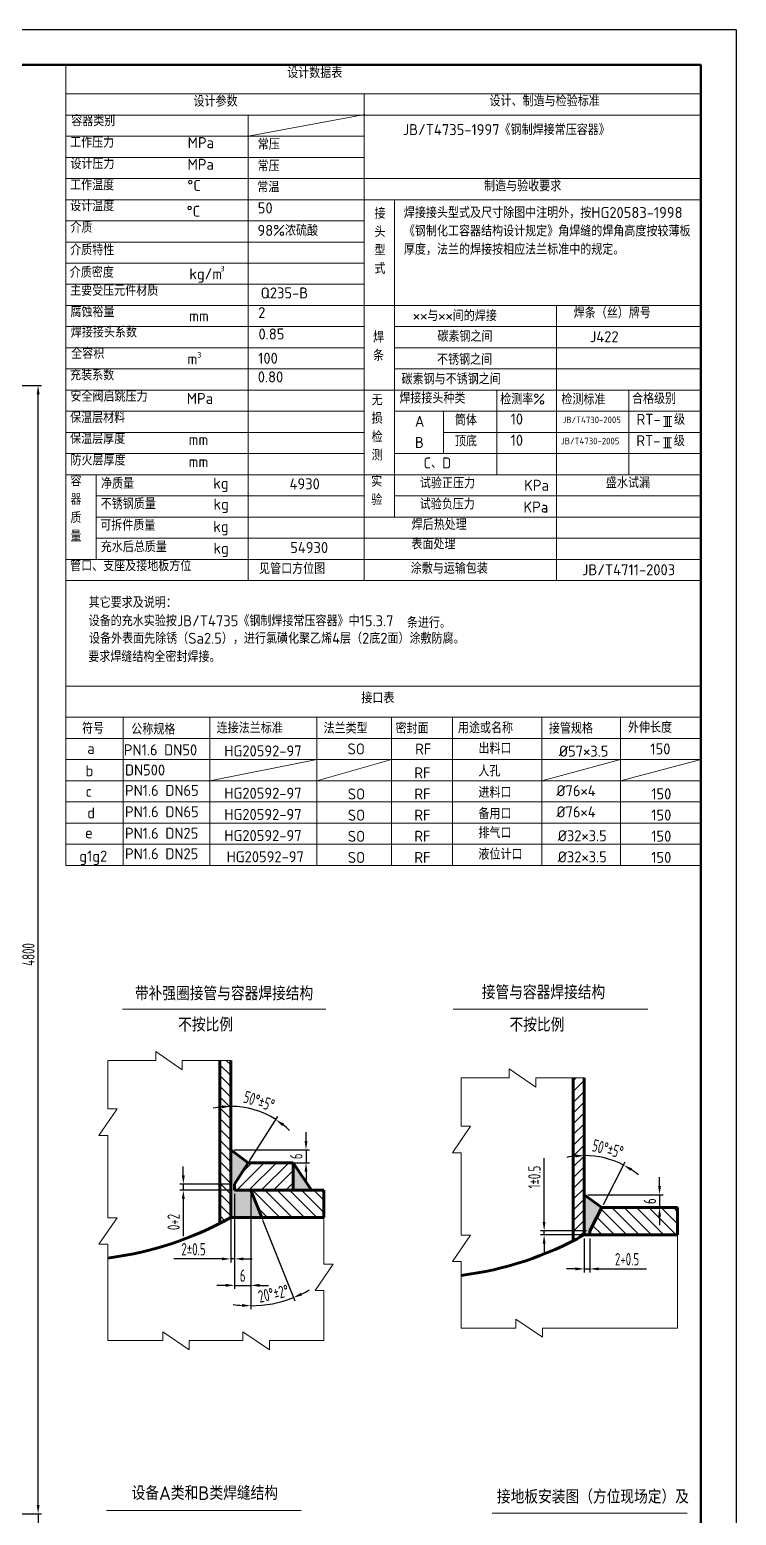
# Model space of a CAD drawing. Header units: millimetres. Extents: x -3106 to 5804, y -5569 to 7046.
# Drawn here: x 2800 to 5804, y 726 to 7046 of the extents above; entities that cross this region are included whole.
import ezdxf

# ---------------------------------------------------------------- set-up
doc = ezdxf.new("R2010")
doc.units = ezdxf.units.MM
doc.layers.add('标注', color=7, linetype='Continuous', lineweight=18)
doc.layers.add('粗实线', color=4, linetype='Continuous', lineweight=70)
doc.styles.add('GB', font='Tssdeng.shx', dxfattribs={"bigfont": 'hztxt.shx'})
doc.styles.add('HGCAD', font='gbenor.shx', dxfattribs={"width": 0.75, "bigfont": 'gbcbig.shx'})
doc.styles.get("Standard").update_dxf_attribs({"font": 'Tssdeng.shx', "bigfont": 'hztxt.shx'})
doc.dimstyles.new('GB', dxfattribs={"dimscale": 5, "dimtxt": 3.5, "dimasz": 2.5, "dimexe": 2.25, "dimexo": 2, "dimtad": 1, "dimdec": 0, "dimtxsty": 'GB', "dimcen": 2.5, "dimadec": 0, "dimazin": 0, "dimtfac": 1, "dimtdec": 0, "dimtmove": 0, "dimatfit": 3, "dimfxl": 0, "dimarcsym": 0})
doc.dimstyles.new('GB$0', dxfattribs={"dimscale": 20, "dimtxt": 3.5, "dimasz": 2.5, "dimexe": 2.25, "dimexo": 2, "dimtad": 1, "dimdec": 0, "dimtxsty": 'GB', "dimcen": 2.5, "dimadec": 0, "dimazin": 0, "dimtfac": 1, "dimtdec": 0, "dimtmove": 0, "dimatfit": 3, "dimfxl": 0, "dimarcsym": 0})
doc.dimstyles.new('GB$2', dxfattribs={"dimscale": 20, "dimtxt": 3.5, "dimasz": 2.5, "dimexe": 2.25, "dimexo": 2, "dimtad": 1, "dimdec": 0, "dimtxsty": 'GB', "dimcen": 2.5, "dimadec": 0, "dimazin": 0, "dimtfac": 1, "dimtdec": 0, "dimtmove": 0, "dimatfit": 3, "dimfxl": 0, "dimarcsym": 0})

# ---------------------------------------------------------------- blocks, each defined once
blk = doc.blocks.new('*D8')
at = {"color": 0, "lineweight": -2}
for p, q in [((2082, 5532.2), (2850.5, 5532.2)), ((2835.5, 769.7), (2835.5, 5494.7)), ((2182, 732.2), (2850.5, 732.2))]:
    blk.add_line(p, q, dxfattribs=at)
at = {"color": 0}
for points in [[(2829.3, 5494.7), (2841.8, 5494.7), (2835.5, 5532.2)], [(2829.3, 769.7), (2841.8, 769.7), (2835.5, 732.2)]]:
    blk.add_solid(points, dxfattribs=at)
at = {"layer": 'Defpoints', "color": 0}
for p in [(2067, 5532.2), (2835.5, 5532.2), (2167, 732.2)]:
    blk.add_point(p, dxfattribs=at)
at = {"color": 0, "insert": (2794.3, 3111.7), "char_height": 52.5, "attachment_point": 5, "rotation": 90, "style": 'HGCAD'}
blk.add_mtext('4800', dxfattribs=at)
blk = doc.blocks.new('*D9')
at = {"color": 0, "lineweight": -2}
for p, q in [((2835.5, 769.7), (2835.5, 807.2)), ((2182, 732.2), (2850.5, 732.2)), ((2835.5, 732.2), (2835.5, 687.2)), ((2182, 687.2), (2850.5, 687.2)), ((2835.5, 649.7), (2835.5, 536.7))]:
    blk.add_line(p, q, dxfattribs=at)
at = {"color": 0}
for points in [[(2829.3, 769.7), (2841.8, 769.7), (2835.5, 732.2)], [(2829.3, 649.7), (2841.8, 649.7), (2835.5, 687.2)]]:
    blk.add_solid(points, dxfattribs=at)
at = {"layer": 'Defpoints', "color": 0}
for p in [(2167, 732.2), (2167, 687.2), (2835.5, 687.2)]:
    blk.add_point(p, dxfattribs=at)
at = {"color": 0, "insert": (2794.3, 574.4), "char_height": 52.5, "attachment_point": 5, "rotation": 90, "style": 'HGCAD'}
blk.add_mtext('10', dxfattribs=at)
blk = doc.blocks.new('*D27')
at = {"color": 0, "lineweight": -2}
for p, q in [((5477.9, 2127.1), (5477.9, 2164.6)), ((5172.7, 2089.6), (5492.9, 2089.6)), ((5477.9, 2089.6), (5477.9, 2035.1)), ((5247.3, 2035.1), (5492.9, 2035.1)), ((5477.9, 1997.6), (5477.9, 1960.1))]:
    blk.add_line(p, q, dxfattribs=at)
at = {"color": 0}
for points in [[(5471.6, 2127.1), (5484.1, 2127.1), (5477.9, 2089.6)], [(5471.6, 1997.6), (5484.1, 1997.6), (5477.9, 2035.1)]]:
    blk.add_solid(points, dxfattribs=at)
at = {"layer": 'Defpoints', "color": 0}
for p in [(5157.7, 2089.6), (5232.3, 2035.1), (5477.9, 2035.1)]:
    blk.add_point(p, dxfattribs=at)
at = {"color": 0, "insert": (5436.6, 2062.3), "char_height": 52.5, "attachment_point": 5, "rotation": 90, "style": 'HGCAD'}
blk.add_mtext('6', dxfattribs=at)
blk = doc.blocks.new('*D28')
at = {"color": 0, "lineweight": -2}
for p, q in [((5157.7, 1903.4), (5157.7, 1759.1)), ((5181.6, 1903.4), (5181.6, 1759.1)), ((5120.2, 1774.1), (5082.7, 1774.1)), ((5157.7, 1774.1), (5181.6, 1774.1)), ((5219.1, 1774.1), (5422.9, 1774.1))]:
    blk.add_line(p, q, dxfattribs=at)
at = {"color": 0}
for points in [[(5120.2, 1780.4), (5120.2, 1767.9), (5157.7, 1774.1)], [(5219.1, 1780.4), (5219.1, 1767.9), (5181.6, 1774.1)]]:
    blk.add_solid(points, dxfattribs=at)
at = {"layer": 'Defpoints', "color": 0}
for p in [(5157.7, 1918.4), (5181.6, 1918.4), (5181.6, 1774.1)]:
    blk.add_point(p, dxfattribs=at)
at = {"color": 0, "insert": (5339.7, 1815.4), "char_height": 52.5, "attachment_point": 5, "style": 'HGCAD'}
blk.add_mtext('2+0.5', dxfattribs=at)
blk = doc.blocks.new('*D29')
at = {"color": 0, "lineweight": -2}
for p, q in [((4987.1, 1974), (4987.1, 2244.8)), ((5166.6, 1936.5), (4972.1, 1936.5)), ((5166.6, 1918.4), (4972.1, 1918.4)), ((4987.1, 1918.4), (4987.1, 1936.5)), ((4987.1, 1880.9), (4987.1, 1843.4))]:
    blk.add_line(p, q, dxfattribs=at)
at = {"color": 0}
for points in [[(4980.8, 1974), (4993.3, 1974), (4987.1, 1936.5)], [(4980.8, 1880.9), (4993.3, 1880.9), (4987.1, 1918.4)]]:
    blk.add_solid(points, dxfattribs=at)
at = {"layer": 'Defpoints', "color": 0}
for p in [(4987.1, 1936.5), (5181.6, 1936.5), (5181.6, 1918.4)]:
    blk.add_point(p, dxfattribs=at)
at = {"color": 0, "insert": (4945.8, 2164.7), "char_height": 52.5, "attachment_point": 5, "rotation": 90, "style": 'HGCAD'}
blk.add_mtext('1%%p0.5', dxfattribs=at)
blk = doc.blocks.new('*D30')
at = {"color": 0, "lineweight": -2}
blk.add_line((5239.2, 2048.4), (5332.1, 2228.9), dxfattribs=at)
for start, end in [(95.87197, 101.74395), (62.76139, 90), (51.01744, 56.88942)]:
    blk.add_arc((5157.7, 1890.1), 366.1, start, end, dxfattribs=at)
at = {"color": 0}
for points in [[(5119.9, 2260.5), (5120.6, 2248), (5157.7, 2256.2)], [(5354.5, 2191.3), (5360.8, 2202.1), (5325.2, 2215.6)]]:
    blk.add_solid(points, dxfattribs=at)
at = {"layer": 'Defpoints', "color": 0}
for p in [(5157.7, 2586.9), (5215.5, 2251.6), (5232.3, 2035.1), (5157.7, 1918.4), (5181.6, 1936.5)]:
    blk.add_point(p, dxfattribs=at)
at = {"color": 0, "insert": (5258.1, 2284.8), "char_height": 52.5, "attachment_point": 5, "rotation": 345.72972, "style": 'HGCAD'}
blk.add_mtext('50%%d%%p5%%D', dxfattribs=at)
blk = doc.blocks.new('*D31')
at = {"color": 0, "lineweight": -2}
for p, q in [((3654.5, 2094), (3654.5, 1801.7)), ((3671.1, 2094), (3671.1, 1801.7)), ((3617, 1816.7), (3413.2, 1816.7)), ((3671.1, 1816.7), (3654.5, 1816.7)), ((3708.6, 1816.7), (3746.1, 1816.7))]:
    blk.add_line(p, q, dxfattribs=at)
at = {"color": 0}
for points in [[(3617, 1822.9), (3617, 1810.4), (3654.5, 1816.7)], [(3708.6, 1822.9), (3708.6, 1810.4), (3671.1, 1816.7)]]:
    blk.add_solid(points, dxfattribs=at)
at = {"layer": 'Defpoints', "color": 0}
for p in [(3654.5, 2109), (3671.1, 2109), (3654.5, 1816.7)]:
    blk.add_point(p, dxfattribs=at)
at = {"color": 0, "insert": (3496.4, 1857.9), "char_height": 52.5, "attachment_point": 5, "style": 'HGCAD'}
blk.add_mtext('2%%p0.5', dxfattribs=at)
blk = doc.blocks.new('*D32')
at = {"color": 0, "lineweight": -2}
for p, q in [((3671.1, 2094), (3671.1, 1689.1)), ((3740, 2094), (3740, 1689.1)), ((3633.6, 1704.1), (3596.1, 1704.1)), ((3671.1, 1704.1), (3740, 1704.1)), ((3777.5, 1704.1), (3815, 1704.1))]:
    blk.add_line(p, q, dxfattribs=at)
at = {"color": 0}
for points in [[(3633.6, 1710.4), (3633.6, 1697.9), (3671.1, 1704.1)], [(3777.5, 1710.4), (3777.5, 1697.9), (3740, 1704.1)]]:
    blk.add_solid(points, dxfattribs=at)
at = {"layer": 'Defpoints', "color": 0}
for p in [(3671.1, 2109), (3740, 2109), (3740, 1704.1)]:
    blk.add_point(p, dxfattribs=at)
at = {"color": 0, "insert": (3705.5, 1745.4), "char_height": 52.5, "attachment_point": 5, "style": 'HGCAD'}
blk.add_mtext('6', dxfattribs=at)
blk = doc.blocks.new('*D33')
at = {"color": 0, "lineweight": -2}
for p, q in [((3974.7, 2317.7), (3974.7, 2355.2)), ((3669.5, 2280.2), (3989.7, 2280.2)), ((3974.7, 2280.2), (3974.7, 2225.6)), ((3744.1, 2225.6), (3989.7, 2225.6)), ((3974.7, 2188.1), (3974.7, 2150.6))]:
    blk.add_line(p, q, dxfattribs=at)
at = {"color": 0}
for points in [[(3968.4, 2317.7), (3980.9, 2317.7), (3974.7, 2280.2)], [(3968.4, 2188.1), (3980.9, 2188.1), (3974.7, 2225.6)]]:
    blk.add_solid(points, dxfattribs=at)
at = {"layer": 'Defpoints', "color": 0}
for p in [(3654.5, 2280.2), (3729.1, 2225.6), (3974.7, 2225.6)]:
    blk.add_point(p, dxfattribs=at)
at = {"color": 0, "insert": (3933.4, 2252.9), "char_height": 52.5, "attachment_point": 5, "rotation": 90, "style": 'HGCAD'}
blk.add_mtext('6', dxfattribs=at)
blk = doc.blocks.new('*D34')
at = {"color": 0, "lineweight": -2}
for p, q in [((3453, 2172.3), (3453, 2209.8)), ((3656.1, 2134.8), (3438, 2134.8)), ((3656.1, 2109), (3438, 2109)), ((3453, 2134.8), (3453, 2109)), ((3453, 2071.5), (3453, 1913.1))]:
    blk.add_line(p, q, dxfattribs=at)
at = {"color": 0}
for points in [[(3446.7, 2172.3), (3459.2, 2172.3), (3453, 2134.8)], [(3446.7, 2071.5), (3459.2, 2071.5), (3453, 2109)]]:
    blk.add_solid(points, dxfattribs=at)
at = {"layer": 'Defpoints', "color": 0}
for p in [(3453, 2109), (3671.1, 2134.8), (3671.1, 2109)]:
    blk.add_point(p, dxfattribs=at)
at = {"color": 0, "insert": (3411.7, 1973.6), "char_height": 52.5, "attachment_point": 5, "rotation": 90, "style": 'HGCAD'}
blk.add_mtext('0+2', dxfattribs=at)
blk = doc.blocks.new('*D35')
at = {"color": 0, "lineweight": -2}
blk.add_line((3737.2, 2238.3), (3854.7, 2421.9), dxfattribs=at)
for start, end in [(57.38986, 90), (96.02936, 102.05873), (45.33113, 51.3605)]:
    blk.add_arc((3654.5, 2109), 356.5, start, end, dxfattribs=at)
at = {"color": 0}
for points in [[(3616.7, 2469.8), (3617.4, 2457.3), (3654.5, 2465.5)], [(3873.5, 2382.4), (3880.8, 2392.5), (3846.6, 2409.3)]]:
    blk.add_solid(points, dxfattribs=at)
at = {"layer": 'Defpoints', "color": 0}
for p in [(3654.5, 2660.8), (3721.7, 2459.1), (3729.1, 2225.6), (3671.1, 2134.8), (3654.5, 1992.3)]:
    blk.add_point(p, dxfattribs=at)
at = {"color": 0, "insert": (3775.3, 2488), "char_height": 52.5, "attachment_point": 5, "rotation": 342.32015, "style": 'HGCAD'}
blk.add_mtext('50%%d%%p5%%d', dxfattribs=at)
blk = doc.blocks.new('*D36')
at = {"color": 0, "lineweight": -2}
for p, q in [((3791.7, 1978.4), (3926.4, 1637.9)), ((3740, 1939.3), (3740, 1602.3))]:
    blk.add_line(p, q, dxfattribs=at)
for start, end in [(270, 291.5935), (295.9647, 300.3359), (261.25759, 265.6288)]:
    blk.add_arc((3740, 2109), 491.7, start, end, dxfattribs=at)
at = {"color": 0}
for points in [[(3957.7, 1661.2), (3952.7, 1672.7), (3920.9, 1651.8)], [(3702.7, 1625), (3702.3, 1612.5), (3740, 1617.3)]]:
    blk.add_solid(points, dxfattribs=at)
at = {"layer": 'Defpoints', "color": 0}
for p in [(3740, 2109), (3740, 2109), (3786.1, 1992.3), (3740, 1954.3), (3801.6, 1621.2)]:
    blk.add_point(p, dxfattribs=at)
at = {"color": 0, "insert": (3836.4, 1669), "char_height": 52.5, "attachment_point": 5, "rotation": 12.35819, "style": 'HGCAD'}
blk.add_mtext('20%%d%%p2%%D', dxfattribs=at)

msp = doc.modelspace()

# ---------------------------------------------------------------- hatches: boundary and pattern name
h = msp.add_hatch()
h.set_pattern_fill('ANSI31', color=0, scale=10.206, angle=90, style=0)
h.set_pattern_definition([(135, (17756.854, 52375.654), (-22.913123, -22.913123), [])])
h.paths.add_polyline_path([(3607.85, 1967.49, 0.0090551), (3654.51, 1992.34), (3654.51, 2660.83), (3607.85, 2660.83)])
h = msp.add_hatch()
h.set_pattern_fill('ANSI31', color=0, scale=10.206, style=0)
h.set_pattern_definition([(45, (17518.2, 52375.654), (-22.913123, 22.913123), [])])
h.paths.add_polyline_path([(5111.05, 1893.56, 0.0090551), (5157.7, 1918.42), (5157.7, 2586.91), (5111.05, 2586.91)])
h = msp.add_hatch()
h.set_pattern_fill('ANSI31', color=0, scale=11.664, style=0)
h.set_pattern_definition([(45, (17756.854, 52375.654), (-26.186427, 26.186427), [])])
h.paths.add_polyline_path([(3919.99, 2108.98), (3919.99, 2225.62), (3729.13, 2225.62), (3671.05, 2134.85), (3671.05, 2108.98)])
msp.add_hatch(color=0).paths.add_polyline_path([(3919.99, 2225.62), (3919.99, 2108.98), (3997.53, 2108.98)])
at = {"layer": '标注'}
h = msp.add_hatch(color=0, dxfattribs=at)
h.paths.add_polyline_path([(3739.97, 2108.98), (3671.05, 2108.98), (3671.05, 2134.85), (3729.13, 2225.62), (3654.51, 2280.17), (3654.51, 1992.34), (3786.13, 1992.34)])
h.paths.add_polyline_path([(3919.99, 2199.36), (3919.99, 2108.98), (3997.53, 2108.98)])
h = msp.add_hatch(dxfattribs=at)
h.set_pattern_fill('ANSI31', color=0, scale=11.664, angle=90, style=0)
h.set_pattern_definition([(135, (3478.636, 2900.617), (-26.1864, -26.1864), [])])
h.paths.add_polyline_path([(4051.08, 2108.98), (3739.97, 2108.98), (3786.13, 1992.34), (4051.08, 1992.34)])
msp.add_hatch(color=0, dxfattribs=at).paths.add_polyline_path([(5232.33, 2035.06), (5157.7, 2089.6), (5157.7, 1918.42), (5181.57, 1918.42), (5181.57, 1936.46)])

# ---------------------------------------------------------------- linework, layer by layer
at = {"color": 0, "lineweight": -3}
for q in [(-3105.92, 7045.72), (5804.08, -5569.28)]:
    msp.add_line((5804.08, 7045.72), q, dxfattribs=at)
at = {"color": 0, "lineweight": 50}
for q in [(-2730.92, 6895.72), (5654.08, -5419.28)]:
    msp.add_line((5654.08, 6895.72), q, dxfattribs=at)
at = {"layer": '标注', "color": 0}
for p, q in [((2954.08, 4883.35), (2954.08, 6895.72)), ((2954.08, 6895.72), (5654.08, 6895.72)), ((5654.08, 6895.72), (5654.08, 3310.88)), ((2954.08, 6772.6), (5654.08, 6772.6)), ((4222.46, 6772.6), (4222.46, 4702.6)), ((2954.08, 6682.6), (5654.08, 6682.6)), ((3728.93, 6592.6), (4224.93, 6685.01)), ((3728.93, 4883.35), (3728.93, 6682.6)), ((2954.08, 6592.6), (4222.46, 6592.6)), ((2954.08, 6592.6), (4222.46, 6592.6)), ((2954.08, 6592.6), (4222.46, 6592.6)), ((2954.08, 6592.6), (4222.46, 6592.6)), ((2954.08, 6502.6), (4222.46, 6502.6)), ((2954.08, 6412.6), (4431.95, 6412.6)), ((2954.08, 6412.6), (4431.95, 6412.6)), ((2954.08, 6412.6), (5654.08, 6412.6)), ((2954.08, 6322.6), (5654.08, 6322.6)), ((4350.32, 6322.6), (4350.32, 4972.6)), ((2954.08, 6232.6), (4222.46, 6232.6)), ((2954.08, 6142.6), (4222.46, 6142.6)), ((2954.08, 6052.6), (4222.46, 6052.6)), ((2954.08, 5962.6), (4222.46, 5962.6)), ((2954.08, 5872.6), (5654.08, 5872.6)), ((5039.98, 4702.6), (5039.98, 5872.6)), ((2954.08, 5782.6), (4222.46, 5782.6)), ((2954.08, 5782.6), (4222.46, 5782.6)), ((2954.08, 5782.6), (4222.46, 5782.6)), ((2954.08, 5782.6), (4222.46, 5782.6)), ((4350.32, 5782.6), (5654.08, 5782.6)), ((4350.32, 5782.6), (5654.08, 5782.6)), ((4350.32, 5782.6), (5654.08, 5782.6)), ((4350.32, 5782.6), (5654.08, 5782.6)), ((2954.08, 5692.6), (4222.46, 5692.6)), ((4350.32, 5692.6), (5654.08, 5692.6)), ((2954.08, 5602.6), (4222.46, 5602.6)), ((2954.08, 5602.6), (4222.46, 5602.6)), ((2954.08, 5602.6), (4222.46, 5602.6)), ((2954.08, 5602.6), (4222.46, 5602.6)), ((4350.32, 5602.6), (5654.08, 5602.6)), ((4350.32, 5602.6), (5654.08, 5602.6)), ((4350.32, 5602.6), (5654.08, 5602.6)), ((4350.32, 5602.6), (5654.08, 5602.6)), ((2954.08, 5512.6), (4304.08, 5512.6)), ((4304.08, 5512.6), (5654.08, 5512.6)), ((4786.59, 5512.6), (4786.59, 5152.6)), ((5347.23, 5512.6), (5347.23, 5152.6)), ((2954.08, 5422.6), (4222.46, 5422.6)), ((2954.08, 5422.6), (4222.46, 5422.6)), ((2954.08, 5422.6), (4222.46, 5422.6)), ((4350.32, 5422.6), (5654.08, 5422.6)), ((4431.95, 5422.6), (5654.08, 5422.6)), ((4431.95, 5422.6), (5654.08, 5422.6)), ((4559.65, 5422.6), (4559.65, 5242.6)), ((5495.18, 5400.13), (5529.44, 5400.13)), ((5504.5, 5400.13), (5504.5, 5358.2)), ((5512.31, 5400.13), (5512.31, 5358.2)), ((5520.12, 5400.13), (5520.12, 5358.2)), ((2954.08, 5332.6), (4222.46, 5332.6)), ((4559.65, 5332.6), (5654.08, 5332.6)), ((5494.33, 5309.44), (5528.6, 5309.44)), ((5495.18, 5358.2), (5529.44, 5358.2)), ((5503.65, 5309.44), (5503.65, 5267.52)), ((5511.46, 5309.44), (5511.46, 5267.52)), ((5519.28, 5309.44), (5519.28, 5267.52)), ((5494.33, 5267.52), (5528.6, 5267.52)), ((2954.08, 5242.6), (4222.46, 5242.6)), ((4350.32, 5242.6), (5654.08, 5242.6)), ((2954.08, 5152.6), (5654.08, 5152.6)), ((3081.95, 5152.6), (3081.95, 4792.6)), ((3081.95, 5062.6), (4222.46, 5062.6)), ((4350.32, 5062.6), (5654.08, 5062.6)), ((2954.08, 4253.35), (2954.08, 4972.6)), ((3081.95, 4972.6), (4304.08, 4972.6)), ((3728.93, 4702.6), (3728.93, 4973.35)), ((4304.08, 4972.6), (5654.08, 4972.6)), ((3081.95, 4882.6), (5654.08, 4882.6)), ((2954.08, 4792.6), (4304.08, 4792.6)), ((2954.08, 4792.6), (4304.08, 4792.6)), ((2954.08, 4792.6), (4304.08, 4792.6)), ((4304.08, 4792.6), (5654.08, 4792.6)), ((4304.08, 4792.6), (5654.08, 4792.6)), ((4304.08, 4792.6), (5654.08, 4792.6)), ((2954.08, 4702.6), (4304.08, 4702.6)), ((4304.08, 4702.6), (5654.08, 4702.6)), ((2954.08, 4253.35), (5654.08, 4253.35)), ((2954.08, 3490.88), (2954.08, 4253.35)), ((2954.08, 4253.35), (5654.08, 4253.35)), ((2954.08, 4120.88), (5654.08, 4120.88)), ((3197.5, 4120.88), (3197.5, 3490.88)), ((3565.92, 4120.88), (3565.92, 3490.88)), ((4020.59, 4120.88), (4020.59, 3490.88)), ((4338.07, 4120.88), (4338.07, 3490.88)), ((4597.34, 4120.88), (4597.34, 3490.88)), ((4977.98, 4120.88), (4977.98, 3490.88)), ((5311.2, 4120.88), (5311.2, 3490.88)), ((2954.08, 4030.88), (5654.08, 4030.88)), ((2954.08, 3940.88), (5654.08, 3940.88)), ((2954.08, 3940.88), (5654.08, 3940.88)), ((2954.08, 3940.88), (5654.08, 3940.88)), ((2954.08, 3940.88), (5654.08, 3940.88)), ((3565.92, 3850.88), (4020.59, 3940.88)), ((4020.59, 3850.88), (4338.07, 3940.88)), ((4977.98, 3850.88), (5311.2, 3940.88)), ((5311.2, 3850.88), (5654.08, 3940.88)), ((2954.08, 3850.88), (5654.08, 3850.88)), ((2954.08, 3760.88), (5654.08, 3760.88)), ((2954.08, 3760.88), (5654.08, 3760.88)), ((2954.08, 3760.88), (5654.08, 3760.88)), ((2954.08, 3670.88), (5654.08, 3670.88)), ((2954.08, 3580.88), (5654.08, 3580.88)), ((2954.08, 3580.88), (5654.08, 3580.88)), ((2954.08, 3490.88), (5654.08, 3490.88)), ((3193.87, 2879.4), (4058.84, 2879.4)), ((4599.83, 2878.84), (5427.95, 2878.84)), ((3335.78, 2660.83), (3131.5, 2660.83)), ((3131.5, 2660.83), (3131.5, 2454.77)), ((3448.45, 2621.37), (3335.78, 2698.5)), ((3335.78, 2698.5), (3335.78, 2660.83)), ((3654.51, 2660.83), (3448.45, 2660.83)), ((3448.45, 2660.83), (3448.45, 2621.37)), ((4951.64, 2547.45), (4838.98, 2624.58)), ((4838.98, 2624.58), (4838.98, 2586.91)), ((4838.98, 2586.91), (4634.69, 2586.91)), ((4634.69, 2586.91), (4634.69, 2380.85)), ((5157.7, 2586.91), (4951.64, 2586.91)), ((4951.64, 2586.91), (4951.64, 2547.45)), ((3170.96, 2454.77), (3093.83, 2342.11)), ((3131.5, 2454.77), (3170.96, 2454.77)), ((3093.83, 2342.11), (3131.5, 2342.11)), ((3131.5, 2342.11), (3131.5, 2137.82)), ((4674.15, 2380.85), (4597.02, 2268.19)), ((4634.69, 2380.85), (4674.15, 2380.85)), ((3747.99, 2255.1), (3729.13, 2225.62)), ((4597.02, 2268.19), (4634.69, 2268.19)), ((4634.69, 2268.19), (4634.69, 2063.9)), ((3131.5, 2137.82), (3131.5, 1991.92)), ((4634.69, 2063.9), (4634.69, 1918)), ((5339.16, 1918.42), (5228.99, 2028.59)), ((5391.53, 1918.42), (5274.89, 2035.06)), ((5443.91, 1918.42), (5327.27, 2035.06)), ((5496.28, 1918.42), (5379.64, 2035.06)), ((5548.65, 1918.42), (5432.01, 2035.06)), ((5554.28, 1965.17), (5484.39, 2035.06)), ((5554.28, 2017.54), (5536.76, 2035.06)), ((3170.96, 1991.92), (3093.83, 1879.26)), ((3131.5, 1991.92), (3170.96, 1991.92)), ((3786.13, 1992.34), (3799.01, 1959.81)), ((4051.08, 1992.34), (4051.08, 1794.41)), ((4051.08, 1992.34), (4051.08, 1794.41)), ((5234.42, 1918.42), (5193.4, 1959.44)), ((5286.79, 1918.42), (5211.2, 1994.01)), ((4674.15, 1918), (4597.02, 1805.33)), ((4634.69, 1918), (4674.15, 1918)), ((5182.04, 1918.42), (5181.57, 1918.9)), ((5554.28, 1918.42), (5554.28, 1522.56)), ((3093.83, 1879.26), (3131.5, 1879.26)), ((3131.5, 1879.26), (3131.5, 1469.33)), ((4090.55, 1794.41), (4013.41, 1681.75)), ((4051.08, 1794.41), (4090.55, 1794.41)), ((4597.02, 1805.33), (4634.69, 1805.33)), ((4634.69, 1805.33), (4634.69, 1522.56)), ((4013.41, 1681.75), (4051.08, 1681.75)), ((4051.08, 1681.75), (4051.08, 1596.48)), ((4051.08, 1673.62), (4051.08, 1469.33)), ((4867.09, 1522.56), (4634.69, 1522.56)), ((4979.75, 1483.09), (4867.09, 1560.23)), ((4867.09, 1560.23), (4867.09, 1522.56)), ((5321.91, 1522.56), (4979.75, 1522.56)), ((4979.75, 1522.56), (4979.75, 1483.09)), ((5554.28, 1522.56), (5321.91, 1522.56)), ((3365.5, 1469.33), (3131.5, 1469.33)), ((3478.16, 1429.87), (3365.5, 1507)), ((3365.5, 1507), (3365.5, 1469.33)), ((3706.05, 1469.33), (3478.16, 1469.33)), ((3478.16, 1469.33), (3478.16, 1429.87)), ((3818.72, 1429.87), (3706.05, 1507)), ((3706.05, 1507), (3706.05, 1469.33)), ((4051.08, 1469.33), (3818.72, 1469.33)), ((3818.72, 1469.33), (3818.72, 1429.87)), ((3126.25, 745.7), (3954.37, 745.7)), ((4766.55, 734.97), (5594.67, 734.97))]:
    msp.add_line(p, q, dxfattribs=at)
at = {"layer": '粗实线', "color": 0}
for p, q in [((3607.85, 2660.83), (3607.85, 1967.49)), ((3654.51, 2660.83), (3654.51, 1992.34)), ((5111.05, 2586.91), (5111.05, 1893.56)), ((5157.7, 2586.91), (5157.7, 1918.42)), ((3729.13, 2225.62), (3654.51, 2280.17)), ((3671.05, 2134.85), (3729.13, 2225.62)), ((3729.13, 2225.62), (3919.99, 2225.62)), ((3919.99, 2225.62), (3919.99, 2108.98)), ((3919.99, 2225.62), (3997.53, 2108.98)), ((3671.05, 2134.85), (3671.05, 2108.98)), ((3671.05, 2108.98), (4051.08, 2108.98)), ((3739.97, 2108.98), (3786.13, 1992.34)), ((4051.08, 2108.98), (4051.08, 1992.34)), ((5232.33, 2035.06), (5157.7, 2089.6)), ((5181.57, 1936.46), (5232.33, 2035.06)), ((5232.33, 2035.06), (5554.28, 2035.06)), ((5554.28, 2035.06), (5554.28, 1918.42)), ((3654.51, 1992.34), (4051.08, 1992.34)), ((5157.7, 1918.42), (5554.28, 1918.42)), ((5181.57, 1936.46), (5181.57, 1918.42))]:
    msp.add_line(p, q, dxfattribs=at)
for centre in [(2944.92, 3267.92), (4448.11, 3193.99)]:
    msp.add_arc(centre, 1459.66, 277.343968, 299.08692, dxfattribs=at)

# ---------------------------------------------------------------- texts
at = {"layer": '标注', "color": 0}
for s, p in [('Q235-B', (3781.73, 5902.46)), ('××与××间的焊接', (4429.23, 5806.01)), ('碳素钢之间', (4533.25, 5718.01)), ('J422', (5182.07, 5716.4)), ('不锈钢之间', (4531.64, 5619.97)), ('碳素钢与不锈钢之间', (4380.79, 5536.58)), ('公称规格', (3231.61, 4047.01)), ('连接法兰标准', (3594.7, 4052.34)), ('法兰类型', (4049.18, 4051.3)), ('密封面', (4355.41, 4050.71)), ('用途或名称', (4620.44, 4052.59)), ('接管规格', (5007.17, 4050.76)), ('外伸长度', (5343.47, 4054.45)), ('PN1.6 DN50', (3200.04, 3958.7)), ('HG20592-97', (3627.31, 3954.06)), ('SO', (4151.32, 3962.65)), ('RF', (4438.43, 3962.34)), ('出料口', (4707.71, 3965.16)), ('150', (5438.57, 3962.67)), ('DN500', (3204.83, 3873.03)), ('人孔', (4707.71, 3868.99)), ('RF', (4435.14, 3861.02)), ('PN1.6 DN65', (3204.83, 3786.25)), ('HG20592-97', (3627.31, 3774.06)), ('SO', (4152.17, 3771.02)), ('RF', (4435.14, 3771.02)), ('进料口', (4707.71, 3777.99)), ('150', (5442.35, 3771.4)), ('PN1.6 DN65', (3204.83, 3695.45)), ('HG20592-97', (3627.31, 3684.06)), ('备用口', (4707.71, 3687.34)), ('SO', (4152.17, 3681.02)), ('RF', (4435.14, 3681.02)), ('150', (5442.35, 3681.4)), ('PN1.6 DN25', (3204.83, 3603.81)), ('HG20592-97', (3627.31, 3594.06)), ('SO', (4152.17, 3591.02)), ('RF', (4435.14, 3591.02)), ('排气口', (4707.71, 3605.94)), ('150', (5442.35, 3591.4)), ('PN1.6 DN25', (3204.83, 3516.81)), ('HG20592-97', (3636.97, 3504.06)), ('SO', (4152.17, 3501.02)), ('RF', (4435.14, 3501.02)), ('液位计口', (4707.71, 3515.2)), ('150', (5442.35, 3501.4))]:
    msp.add_text(s, height=46.875, dxfattribs=at).set_placement(p)
at = {"layer": '标注', "color": 0, "style": 'GB'}
for s, p in [('%%C57×3.5', (5050.15, 3953.3)), ('%%C76×4', (5039.34, 3784.92)), ('%%C76×4', (5039.34, 3694.92)), ('%%C32×3.5', (5045.08, 3593.3)), ('%%C32×3.5', (5045.08, 3503.3))]:
    msp.add_text(s, height=46.875, dxfattribs=at).set_placement(p)
at = {"layer": '标注', "color": 0, "attachment_point": 1}
for s, insert, char_height, width in [('设计数据表 ', (3894.49, 6886.44), 46.875, 427.0209), ('设计参数\\P ', (3496.17, 6765.17), 46.875, 427.0209), ('设计、制造与检验标准', (4754.91, 6766.49), 46.875, 1067.4217), ('容器类别 ', (2976.12, 6682.22), 46.875, 427.0209), ('JB/T4735-1997《钢制焊接常压容器》', (4386.09, 6644.13), 46.875, 1800.017), ('工作压力', (2971.45, 6590.39), 46.875, 427.0209), ('MPa', (3471.55, 6588.66), 46.875, 427.0209), ('常压', (3769.5, 6582.13), 46.875, 427.0209), ('设计压力', (2972.92, 6499.6), 46.875, 427.0209), ('MPa', (3470.72, 6496.55), 46.875, 427.0209), ('常压', (3768.67, 6490.02), 46.875, 427.0209), ('工作温度', (2971.45, 6409.05), 46.875, 427.0209), ('%%DC', (3469.74, 6406.71), 46.875, 427.0209), ('常温', (3767.69, 6400.18), 46.875, 427.0209), ('制造与验收要求', (4731.75, 6404.91), 46.875, 1149.6945), ('设计温度', (2971.45, 6320.39), 46.875, 427.0209), ('%%DC', (3467.13, 6296.68), 46.875, 427.0209), ('50', (3769.52, 6310.98), 46.875, 427.0209), ('接头型式', (4265.65, 6287.96), 46.875, 19.0956), ('焊接接头型式及尺寸除图中注明外，按HG20583-1998《钢制化工容器结构设计规定》角焊缝的焊角高度按较薄板厚度，法兰的焊接按相应法兰标准中的规定。', (4390.77, 6291.3), 46.875, 1225.474), ('介质', (2972.94, 6228.45), 46.875, 194.0986), ('98%浓硫酸', (3768.41, 6215.32), 46.875, 427.0209), ('介质特性', (2971.82, 6132.8), 46.875, 427.0209), ('介质密度', (2970.02, 6037.32), 46.875, 427.0209), ('kg/m', (3478.61, 6030.74), 46.875, 427.0209), ('3', (3611.04, 6041.16), 23.44, 213.5104), ('主要受压元件材质', (2971.45, 5960.39), 46.875, 682.9181), ('腐蚀裕量', (2972.92, 5869.6), 46.875, 427.0209), ('mm', (3477.28, 5852), 46.875, 427.0209), ('2', (3771.24, 5865.55), 46.87, 427.0209), ('焊条（丝）牌号', (5112.83, 5865.08), 46.875, 714.0228), ('焊接接头系数', (2974.65, 5783.02), 46.875, 427.0209), ('0.85', (3772.7, 5774.75), 46.875, 427.0209), ('焊条', (4259.64, 5761.96), 46.875, 43.0822), ('全容积', (2976.12, 5692.22), 46.875, 427.0209), ('m', (3470.38, 5668.75), 46.87, 427.0209), ('3', (3511.81, 5674.21), 23.44, 213.5104), ('100', (3771.07, 5671.6), 46.875, 427.0209), ('充装系数 ', (2971.45, 5600.39), 46.875, 427.0209), ('0.80', (3769.5, 5592.13), 46.875, 427.0209), ('安全阀启跳压力', (2972.92, 5509.6), 46.875, 535.4454), ('MPa', (3467.48, 5500.49), 46.875, 427.0209), ('焊接接头种类', (4371.34, 5502.32), 46.875, 427.0209), ('检测率%', (4800.21, 5498.05), 46.875, 427.0209), ('检测标准', (5060.42, 5497.19), 46.875, 427.0209), ('合格级别', (5360.83, 5500.37), 46.875, 486.5806), ('无损检测', (4253.67, 5494.19), 46.875, 81.4097), ('保温层材料', (2971.45, 5419.05), 46.875, 427.0209), ('A', (4437.62, 5403.34), 46.87, 427.0209), ('筒体', (4607.91, 5409.53), 46.875, 427.0209), ('10', (4844.4, 5412.79), 46.875, 427.0209), ('JB/T4730-2005', (5064.69, 5400.08), 28.125, 256.2125), ('RT-  级', (5379.88, 5411.69), 46.875, 486.5806), ('保温层厚度', (2971.45, 5330.39), 46.875, 427.0209), ('mm', (3475.19, 5325.38), 46.875, 427.0209), ('B', (4437.62, 5313.34), 46.87, 427.0209), ('顶底', (4607.91, 5319.53), 46.875, 427.0209), ('10', (4844.4, 5322.79), 46.875, 427.0209), ('JB/T4730-2005', (5058.34, 5309.82), 28.125, 256.2125), ('RT-  级', (5379.03, 5321.01), 46.875, 486.5806), ('防火层厚度', (2972.94, 5238.45), 46.875, 427.0209), ('mm', (3475.19, 5231.29), 46.875, 427.0209), ('C、D', (4474.26, 5226.06), 46.875, 427.0209), ('容器质量', (2972.92, 5149.6), 46.875, 19.0532), ('净质量', (3102.95, 5139.51), 46.875, 427.0209), ('kg', (3580.3, 5140.02), 46.875, 427.0209), ('4930', (3904.69, 5137.23), 46.875, 427.0209), ('实验', (4251.68, 5148.31), 46.875, 8.375), ('试验正压力', (4458.88, 5141.19), 46.875, 427.0209), ('KPa', (4902.29, 5131.1), 46.875, 427.0209), ('盛水试漏', (5249.79, 5142.02), 46.875, 427.0209), ('不锈钢质量', (3101.83, 5052.69), 46.875, 427.0209), ('试验负压力', (4458.02, 5051.43), 46.875, 427.0209), ('kg', (3581.33, 5051.02), 46.875, 427.0209), ('KPa', (4899.34, 5038.56), 46.875, 427.0209), ('可拆件质量', (3099.61, 4961.75), 46.875, 427.0209), ('kg', (3580.35, 4955.69), 46.875, 427.0209), ('焊后热处理', (4423.92, 4964.16), 46.875, 427.0209), ('充水后总质量', (3101.83, 4869.7), 46.875, 427.0209), ('54930', (3907.46, 4866.28), 46.875, 427.0209), ('表面处理', (4422.73, 4881.76), 46.875, 427.0209), ('kg', (3581, 4863.36), 46.875, 427.0209), ('管口、支座及接地板方位', (2971.45, 4789.05), 46.875, 1228.6473), ('见管口方位图', (3775.08, 4777.06), 46.875, 427.0209), ('涂敷与运输包装', (4419.87, 4778.44), 46.875, 660.2495), ('JB/T4711-2003', (5148.07, 4771.74), 46.875, 427.0209), ('其它要求及说明：\\P设备的充水实验按JB/T4735《钢制焊接常压容器》中15.3.7', (3050.37, 4632.99), 46.875, 2169.722), ('条进行。\\P', (4403.64, 4547.43), 46.875, 4505.8465), ('设备外表面先除锈（Sa2.5），进行氯磺化聚乙烯4层（2底2面）涂敷防腐。\\P', (3051.9, 4480.22), 46.875, 2169.722), ('要求焊缝结构全密封焊接。', (3048.67, 4402.35), 46.875, 2169.722), (' 接口表', (4181.44, 4226.84), 46.875, 1250.176), ('符号 ', (3022.28, 4097.5), 46.875, 194.0986), ('a ', (3044.34, 4011.28), 46.875, 194.0986), (' b', (3009.06, 3916.75), 46.875, 194.0986), (' c', (3008.96, 3829.09), 46.875, 194.0986), ('d ', (3044.32, 3737.76), 46.875, 194.0986), (' e', (3006.71, 3653.01), 46.875, 194.0986), ('g1g2', (3010.53, 3553.61), 46.875, 194.0986), ('带补强圈接管与容器焊接结构', (3247.09, 2974.69), 58.32, 896.2401), ('接管与容器焊接结构', (4721.96, 2979.68), 58.32, 1257.1113), ('不按比例', (3431.14, 2841.91), 58.32, 896.2401), ('不按比例', (4839.97, 2841.36), 58.32, 430.1953), ('设备A类和B类焊缝结构', (3233.17, 849.44), 58.32, 896.2401), ('接地板安装图（方位现场定）及', (4786.35, 833.83), 58.32, 896.2401)]:
    msp.add_mtext(s, dxfattribs=dict(at, insert=insert, char_height=char_height, width=width))

# ---------------------------------------------------------------- dimensions: what is measured, and where the dimension line sits
at = {"color": 0}
dim = msp.add_linear_dim(base=(2835.51, 5532.16), p1=(2167, 732.16), p2=(2067, 5532.16), angle=90, dimstyle='GB', override={"dimscale": 15, "dimexe": 1, "dimexo": 1, "dimgap": 1, "dimdec": 1, "dimdsep": 46, "dimtxsty": 'HGCAD', "dimcen": 0, "dimadec": 1, "dimtdec": 1, "dimatfit": 1}, dxfattribs=at)
dim.commit()
dim.dimension.update_dxf_attribs({"geometry": '*D8', "text_midpoint": (2835.51, 3111.73), "dimtype": 160})
for base, line1, line2, text, picture, middle in [((3721.74, 2459.11), ((3671.05, 2134.85), (3729.13, 2225.62)), ((3654.51, 2660.83), (3654.51, 1992.34)), '50%%d%%p5%%d', '*D35', (3762.78, 2448.66)), ((5215.47, 2251.58), ((5157.7, 2586.91), (5157.7, 1918.42)), ((5181.57, 1936.46), (5232.33, 2035.06)), '50%%d%%p5%%D', '*D30', (5247.94, 2244.87)), ((3801.57, 1621.21), ((3739.97, 2108.98), (3739.97, 1954.26)), ((3739.97, 2108.98), (3786.13, 1992.34)), '20%%d%%p2%%D', '*D36', (3845.19, 1628.72))]:
    dim = msp.add_angular_dim_2l(base=base, line1=line1, line2=line2, text=text, dimstyle='GB$2', override={"dimscale": 15, "dimexe": 1, "dimexo": 1, "dimgap": 1, "dimdec": 1, "dimdsep": 46, "dimtxsty": 'HGCAD', "dimcen": 0, "dimadec": 1, "dimtdec": 1, "dimatfit": 1}, dxfattribs=at)
    dim.commit()
    dim.dimension.update_dxf_attribs({"geometry": picture, "text_midpoint": middle, "dimtype": 162})
for base, p1, p2, text, picture, middle in [((3974.69, 2225.62), (3654.51, 2280.17), (3729.13, 2225.62), '6', '*D33', (3974.69, 2252.9)), ((4987.08, 1936.46), (5181.57, 1918.42), (5181.57, 1936.46), '1%%p0.5', '*D29', (4987.08, 2164.73)), ((5477.88, 2035.06), (5157.7, 2089.6), (5232.33, 2035.06), '6', '*D27', (5477.88, 2062.33))]:
    dim = msp.add_linear_dim(base=base, p1=p1, p2=p2, angle=90, text=text, dimstyle='GB$0', override={"dimscale": 15, "dimexe": 1, "dimexo": 1, "dimgap": 1, "dimdec": 1, "dimdsep": 46, "dimtxsty": 'HGCAD', "dimcen": 0, "dimadec": 1, "dimtdec": 1, "dimatfit": 1}, dxfattribs=at)
    dim.commit()
    dim.dimension.update_dxf_attribs({"geometry": picture, "text_midpoint": middle, "dimtype": 160})
for base, p1, p2, text, dimstyle, picture, middle in [((3452.98, 2108.98), (3671.05, 2134.85), (3671.05, 2108.98), '0+2', 'GB$0', '*D34', (3411.73, 1973.55)), ((2835.51, 687.16), (2167, 732.16), (2167, 687.16), '10', 'GB', '*D9', (2794.26, 574.45))]:
    dim = msp.add_linear_dim(base=base, p1=p1, p2=p2, angle=90, text=text, dimstyle=dimstyle, override={"dimscale": 15, "dimexe": 1, "dimexo": 1, "dimgap": 1, "dimdec": 1, "dimdsep": 46, "dimtxsty": 'HGCAD', "dimcen": 0, "dimadec": 1, "dimtdec": 1, "dimatfit": 1}, dxfattribs=at)
    dim.commit()
    dim.dimension.update_dxf_attribs({"geometry": picture, "text_midpoint": middle})
for base, p1, p2, text, picture, middle in [((3654.51, 1816.7), (3671.05, 2108.98), (3654.51, 2108.98), '2%%p0.5', '*D31', (3496.36, 1857.95)), ((3739.97, 1704.13), (3671.05, 2108.98), (3739.97, 2108.98), '6', '*D32', (3705.51, 1745.38)), ((5181.57, 1774.11), (5157.7, 1918.42), (5181.57, 1918.42), '2+0.5', '*D28', (5339.72, 1815.36))]:
    dim = msp.add_linear_dim(base=base, p1=p1, p2=p2, text=text, dimstyle='GB$0', override={"dimscale": 15, "dimexe": 1, "dimexo": 1, "dimgap": 1, "dimdec": 1, "dimdsep": 46, "dimtxsty": 'HGCAD', "dimcen": 0, "dimadec": 1, "dimtdec": 1, "dimatfit": 1}, dxfattribs=at)
    dim.commit()
    dim.dimension.update_dxf_attribs({"geometry": picture, "text_midpoint": middle})

doc.saveas('drawing.dxf')
